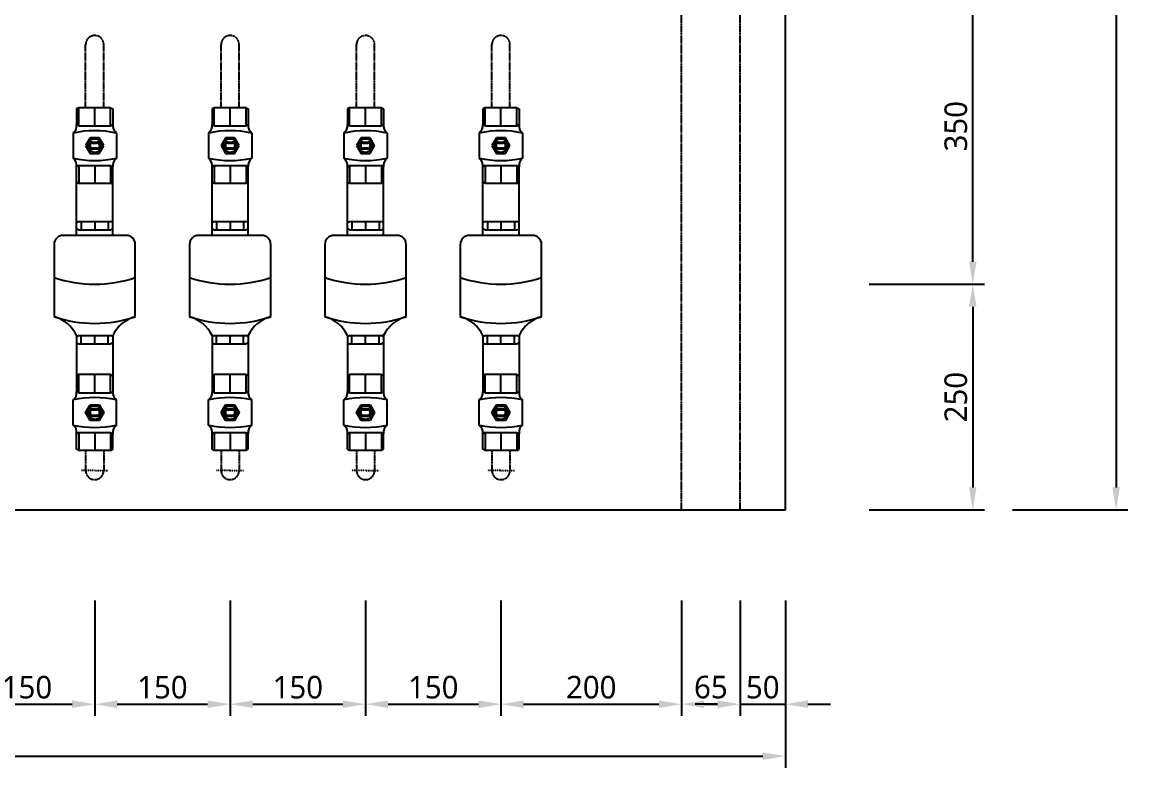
# Model space of a CAD drawing. Header units: millimetres. Extents: x -9013 to 516, y -36629 to 6082.
# Drawn here: x -1243 to -18, y -28569 to -27743 of the extents above; entities that cross this region are included whole.
import ezdxf

# ---------------------------------------------------------------- set-up
doc = ezdxf.new("R2010")
doc.units = ezdxf.units.MM
doc.header["$LTSCALE"] = 0.05
for name, pattern in [('CENTER', [50.8, 31.75, -6.35, 6.35, -6.35]), ('CENTER2', [28.575, 19.05, -3.175, 3.175, -3.175]), ('DASHDOT', [0.618421, 0.309211, -0.154605, 0, -0.154605])]:
    doc.linetypes.add(name, pattern=pattern)
doc.layers.get('0').update_dxf_attribs({"lineweight": 18})
doc.layers.get('Defpoints').update_dxf_attribs({"color": 140, "lineweight": 18})
for name, color, linetype in [('2CONC', 4, 'Continuous'), ('HVAL___2CO', 7, 'Continuous'), ('HWAT__3CO', 1, 'Continuous'), ('HWAT___1DD', 4, 'DASHDOT'), ('HWAT___5CS', 3, 'CENTER2')]:
    doc.layers.add(name, color=color, linetype=linetype)
doc.layers.add('G-Anno-Std-Cntr', color=1, linetype='CENTER2', lineweight=18)
doc.styles.add('trebuchet_MS', font='trebuc.ttf')
doc.dimstyles.new('MGP', dxfattribs={"dimtxt": 2.5, "dimasz": 2.5, "dimexe": 1.25, "dimexo": 0.625, "dimtad": 1, "dimdec": 0, "dimtxsty": 'trebuchet_MS', "dimcen": 2.5, "dimclrt": 7, "dimadec": 0, "dimazin": 0, "dimtfac": 1, "dimtdec": 0, "dimtmove": 0, "dimatfit": 3, "dimfxl": 1.148294, "dimfxlon": 1, "dimarcsym": 2})

# ---------------------------------------------------------------- blocks, each defined once
blk = doc.blocks.new('*D984')
at = {"color": 0, "lineweight": -2, "transparency": 16777216}
for p, q in [((-2362.2, -28441.5), (-2362.2, -28569.3)), ((-397.2, -28441.5), (-397.2, -28569.3)), ((-2337.2, -28556.3), (-422.2, -28556.3))]:
    blk.add_line(p, q, dxfattribs=at)
at = {"color": 0, "transparency": 16777216}
for points in [[(-2337.2, -28552.2), (-2337.2, -28560.5), (-2362.2, -28556.3)], [(-422.2, -28552.2), (-422.2, -28560.5), (-397.2, -28556.3)]]:
    blk.add_solid(points, dxfattribs=at)
at = {"layer": 'Defpoints', "color": 0, "transparency": 16777216}
for p in [(-397.2, -28224.3), (-2362.2, -28244.8), (-397.2, -28556.3)]:
    blk.add_point(p, dxfattribs=at)
at = {"color": 7, "transparency": 16777216, "insert": (-1379.7, -28537.6), "char_height": 25, "attachment_point": 5, "style": 'trebuchet_MS'}
blk.add_mtext('1965', dxfattribs=at)
blk = doc.blocks.new('*D992')
at = {"color": 0, "lineweight": -2, "transparency": 16777216}
for p, q in [((-145.6, -25933.7), (-17.8, -25933.7)), ((-30.8, -25958.7), (-30.8, -28258.7)), ((-145.6, -28283.7), (-17.8, -28283.7))]:
    blk.add_line(p, q, dxfattribs=at)
at = {"color": 0, "transparency": 16777216}
for points in [[(-35, -25958.7), (-26.6, -25958.7), (-30.8, -25933.7)], [(-35, -28258.7), (-26.6, -28258.7), (-30.8, -28283.7)]]:
    blk.add_solid(points, dxfattribs=at)
at = {"layer": 'Defpoints', "color": 0, "transparency": 16777216}
for p in [(-397.2, -25933.7), (-397.2, -28283.7), (-30.8, -28283.7)]:
    blk.add_point(p, dxfattribs=at)
at = {"color": 7, "transparency": 16777216, "insert": (-49.5, -27108.7), "char_height": 25, "attachment_point": 5, "rotation": 90, "style": 'trebuchet_MS'}
blk.add_mtext('2350', dxfattribs=at)
blk = doc.blocks.new('*D1008')
at = {"color": 0, "lineweight": -2, "transparency": 16777216}
for p, q in [((-512.2, -28384), (-512.2, -28511.8)), ((-447.2, -28384), (-447.2, -28511.8)), ((-487.2, -28498.8), (-472.2, -28498.8))]:
    blk.add_line(p, q, dxfattribs=at)
at = {"color": 0, "transparency": 16777216}
for points in [[(-487.2, -28494.6), (-487.2, -28503), (-512.2, -28498.8)], [(-472.2, -28494.6), (-472.2, -28503), (-447.2, -28498.8)]]:
    blk.add_solid(points, dxfattribs=at)
at = {"layer": 'Defpoints', "color": 0, "transparency": 16777216}
for p in [(-512.2, -28220.9), (-447.2, -28220.9), (-447.2, -28498.8)]:
    blk.add_point(p, dxfattribs=at)
at = {"color": 7, "transparency": 16777216, "insert": (-479.7, -28480), "char_height": 25, "attachment_point": 5, "style": 'trebuchet_MS'}
blk.add_mtext('65', dxfattribs=at)
blk = doc.blocks.new('*D1009')
at = {"color": 0, "lineweight": -2, "transparency": 16777216}
for p, q in [((-447.2, -28384), (-447.2, -28511.8)), ((-397.2, -28384), (-397.2, -28511.8)), ((-472.2, -28498.8), (-497.2, -28498.8)), ((-447.2, -28498.8), (-397.2, -28498.8)), ((-372.2, -28498.8), (-347.2, -28498.8))]:
    blk.add_line(p, q, dxfattribs=at)
at = {"color": 0, "transparency": 16777216}
for points in [[(-472.2, -28494.6), (-472.2, -28503), (-447.2, -28498.8)], [(-372.2, -28494.6), (-372.2, -28503), (-397.2, -28498.8)]]:
    blk.add_solid(points, dxfattribs=at)
at = {"layer": 'Defpoints', "color": 0, "transparency": 16777216}
for p in [(-447.2, -28256.4), (-397.2, -28256.4), (-397.2, -28498.8)]:
    blk.add_point(p, dxfattribs=at)
at = {"color": 7, "transparency": 16777216, "insert": (-422.2, -28480.1), "char_height": 25, "attachment_point": 5, "style": 'trebuchet_MS'}
blk.add_mtext('50', dxfattribs=at)
blk = doc.blocks.new('h-meter')
at = {"layer": 'HVAL___2CO'}
for p, q in [((-25.4, 45), (-105.4, 45)), ((-15.4, -35), (-15.4, 35)), ((-134.2, 20), (-135.4, 17.9)), ((-135.4, 17.9), (-135.4, -17.9)), ((-135.4, 15), (-126.2, 15)), ((-126.2, 20), (-134.2, 20)), ((-127.4, 20), (-126.2, 17.9)), ((-126.2, 17.9), (-126.2, -17.9)), ((-15.4, 20), (-1.2, 20)), ((-7.9, 20), (-9.1, 17.9)), ((-9.1, 17.9), (-9.1, -17.9)), ((0, 15), (-9.1, 15)), ((-1.2, 20), (0, 17.9)), ((0, 17.9), (0, -17.9)), ((-135.4, 0), (-126.2, 0)), ((0, 0), (-9.1, 0)), ((-135.4, -15), (-126.2, -15)), ((-134.2, -20), (-135.4, -17.9)), ((-126.2, -20), (-134.2, -20)), ((-127.4, -20), (-126.2, -17.9)), ((-15.4, -20), (-1.2, -20)), ((0, -15), (-9.1, -15)), ((-7.9, -20), (-9.1, -17.9)), ((-1.2, -20), (0, -17.9)), ((-105.4, -45), (-25.4, -45))]:
    blk.add_line(p, q, dxfattribs=at)
for centre, radius, start, end in [((-142.6, 54.8), 38.4, 295.1026, 345.2121), ((28.2, 0), 141, 161.3868, 198.6132), ((71.5, 0), 141, 161.3868, 198.6132), ((-25.4, 35), 10, 0, 90), ((-142.6, -54.8), 38.4, 14.7879, 64.8974), ((-25.4, -35), 10, 270, 0)]:
    blk.add_arc(centre, radius, start, end, dxfattribs=at)
blk = doc.blocks.new('water meter v')
at = {"layer": 'HVAL___2CO'}
h = blk.add_hatch(color=256, dxfattribs=at)
h.paths.add_polyline_path([(-5839.1, 3714.4), (-5829.1, 3714.4), (-5824.1, 3705.7), (-5829.1, 3697), (-5839.1, 3697), (-5844.1, 3705.7)])
h.paths.add_polyline_path([(-5834.1, 3698.1, 1), (-5834.1, 3713.3, 1)], flags=16)
h.paths.add_polyline_path([(-5836.7, 3701.7), (-5831.5, 3701.7, 1), (-5831.5, 3709.7), (-5836.7, 3709.7, 1)], flags=0)
h.paths.add_polyline_path([(-5836.7, 3702.9), (-5831.5, 3702.9, 1), (-5831.5, 3708.5), (-5836.7, 3708.5, 1)], flags=0)
h = blk.add_hatch(color=256, dxfattribs=at)
h.paths.add_polyline_path([(-5836.7, 3701.7, -1), (-5836.7, 3709.7), (-5831.5, 3709.7, -1), (-5831.5, 3701.7)])
h.paths.add_polyline_path([(-5831.5, 3702.9, 1), (-5831.5, 3708.5), (-5836.7, 3708.5, 1), (-5836.7, 3702.9)], flags=16)
h = blk.add_hatch(color=256, dxfattribs=at)
h.paths.add_polyline_path([(-5839.1, 3401.4), (-5829.1, 3401.4), (-5824.1, 3410.1), (-5829.1, 3418.8), (-5839.1, 3418.8), (-5844.1, 3410.1)])
h.paths.add_polyline_path([(-5834.1, 3417.7, -1), (-5834.1, 3402.5, -1)], flags=16)
h.paths.add_polyline_path([(-5836.7, 3414.1), (-5831.5, 3414.1, -1), (-5831.5, 3406.1), (-5836.7, 3406.1, -1)], flags=0)
h.paths.add_polyline_path([(-5836.7, 3412.9), (-5831.5, 3412.9, -1), (-5831.5, 3407.3), (-5836.7, 3407.3, -1)], flags=0)
h = blk.add_hatch(color=256, dxfattribs=at)
h.paths.add_polyline_path([(-5836.7, 3414.1, 1), (-5836.7, 3406.1), (-5831.5, 3406.1, 1), (-5831.5, 3414.1)])
h.paths.add_polyline_path([(-5831.5, 3412.9, -1), (-5831.5, 3407.3), (-5836.7, 3407.3, -1), (-5836.7, 3412.9)], flags=16)
for p, q in [((-5851.7, 3747.7), (-5854.1, 3746.3)), ((-5854.1, 3746.3), (-5854.1, 3729.1)), ((-5816.5, 3747.7), (-5851.7, 3747.7)), ((-5851.7, 3727.7), (-5851.7, 3747.7)), ((-5834.1, 3727.7), (-5834.1, 3747.7)), ((-5816.5, 3747.7), (-5814.1, 3746.3)), ((-5816.5, 3727.7), (-5816.5, 3747.7)), ((-5814.1, 3746.3), (-5814.1, 3729.1)), ((-5851.7, 3727.7), (-5854.1, 3729.1)), ((-5851.7, 3727.7), (-5816.5, 3727.7)), ((-5816.5, 3727.7), (-5814.1, 3729.1)), ((-5858.1, 3719.7), (-5858.1, 3691.7)), ((-5839.1, 3714.4), (-5844.1, 3705.7)), ((-5829.1, 3714.4), (-5839.1, 3714.4)), ((-5824.1, 3705.7), (-5829.1, 3714.4)), ((-5810.1, 3719.7), (-5810.1, 3691.7)), ((-5844.1, 3705.7), (-5839.1, 3697)), ((-5836.7, 3709.7), (-5831.5, 3709.7)), ((-5836.7, 3708.5), (-5831.5, 3708.5)), ((-5831.5, 3702.9), (-5836.7, 3702.9)), ((-5831.5, 3701.7), (-5836.7, 3701.7)), ((-5829.1, 3697), (-5824.1, 3705.7)), ((-5839.1, 3697), (-5829.1, 3697)), ((-5851.7, 3683.7), (-5854.1, 3682.3)), ((-5854.1, 3665.1), (-5854.1, 3682.3)), ((-5851.7, 3683.7), (-5851.7, 3663.7)), ((-5851.7, 3683.7), (-5816.5, 3683.7)), ((-5834.1, 3683.7), (-5834.1, 3663.7)), ((-5816.5, 3683.7), (-5816.5, 3663.7)), ((-5816.5, 3683.7), (-5814.1, 3682.3)), ((-5814.1, 3665.1), (-5814.1, 3682.3)), ((-5851.7, 3663.7), (-5854.1, 3665.1)), ((-5816.5, 3663.7), (-5851.7, 3663.7)), ((-5816.5, 3663.7), (-5814.1, 3665.1)), ((-5851.7, 3452.1), (-5854.1, 3450.7)), ((-5854.1, 3450.7), (-5854.1, 3433.5)), ((-5816.5, 3452.1), (-5851.7, 3452.1)), ((-5851.7, 3432.1), (-5851.7, 3452.1)), ((-5834.1, 3432.1), (-5834.1, 3452.1)), ((-5816.5, 3452.1), (-5814.1, 3450.7)), ((-5816.5, 3432.1), (-5816.5, 3452.1)), ((-5814.1, 3450.7), (-5814.1, 3433.5)), ((-5851.7, 3432.1), (-5854.1, 3433.5)), ((-5851.7, 3432.1), (-5816.5, 3432.1)), ((-5816.5, 3432.1), (-5814.1, 3433.5)), ((-5858.1, 3396.1), (-5858.1, 3424.1)), ((-5844.1, 3410.1), (-5839.1, 3418.8)), ((-5839.1, 3418.8), (-5829.1, 3418.8)), ((-5829.1, 3418.8), (-5824.1, 3410.1)), ((-5810.1, 3396.1), (-5810.1, 3424.1)), ((-5839.1, 3401.4), (-5844.1, 3410.1)), ((-5831.5, 3414.1), (-5836.7, 3414.1)), ((-5831.5, 3412.9), (-5836.7, 3412.9)), ((-5836.7, 3407.3), (-5831.5, 3407.3)), ((-5836.7, 3406.1), (-5831.5, 3406.1)), ((-5824.1, 3410.1), (-5829.1, 3401.4)), ((-5829.1, 3401.4), (-5839.1, 3401.4)), ((-5851.7, 3388.1), (-5854.1, 3386.7)), ((-5854.1, 3369.5), (-5854.1, 3386.7)), ((-5851.7, 3388.1), (-5851.7, 3368.1)), ((-5851.7, 3388.1), (-5816.5, 3388.1)), ((-5834.1, 3388.1), (-5834.1, 3368.1)), ((-5816.5, 3388.1), (-5814.1, 3386.7)), ((-5816.5, 3388.1), (-5816.5, 3368.1)), ((-5814.1, 3369.5), (-5814.1, 3386.7)), ((-5851.7, 3368.1), (-5854.1, 3369.5)), ((-5816.5, 3368.1), (-5814.1, 3369.5)), ((-5816.5, 3368.1), (-5851.7, 3368.1))]:
    blk.add_line(p, q, dxfattribs=at)
for centre in [(-5834.1, 3705.7), (-5834.1, 3410.1)]:
    blk.add_circle(centre, 7.6, dxfattribs=at)
for centre, radius, start, end in [((-5863.8, 3727.7), 9.8, 305.5591, 8.2752), ((-5804.4, 3727.7), 9.8, 171.7248, 234.4409), ((-5834.1, 3606.5), 115.7, 78.0304, 101.9696), ((-5836.7, 3705.7), 4, 90, 270), ((-5836.7, 3705.7), 4, 90, 270), ((-5836.7, 3705.7), 2.8, 90, 270), ((-5831.5, 3705.7), 4, 270, 90), ((-5831.5, 3705.7), 2.8, 270, 90), ((-5863.8, 3683.7), 9.8, 351.7248, 54.4409), ((-5834.1, 3804.9), 115.7, 258.0304, 281.9696), ((-5804.4, 3683.7), 9.8, 125.5591, 188.2752), ((-5863.8, 3432.1), 9.8, 305.5591, 8.2752), ((-5804.4, 3432.1), 9.8, 171.7248, 234.4409), ((-5834.1, 3310.9), 115.7, 78.0304, 101.9696), ((-5836.7, 3410.1), 4, 90, 270), ((-5836.7, 3410.1), 4, 90, 270), ((-5836.7, 3410.1), 2.8, 90, 270), ((-5831.5, 3410.1), 4, 270, 90), ((-5831.5, 3410.1), 2.8, 270, 90), ((-5863.8, 3388.1), 9.8, 351.7248, 54.4409), ((-5834.1, 3509.3), 115.7, 258.0304, 281.9696), ((-5804.4, 3388.1), 9.8, 125.5591, 188.2752)]:
    blk.add_arc(centre, radius, start, end, dxfattribs=at)
at = {"layer": 'HWAT__3CO'}
for p, q in [((-5854.1, 3620.5), (-5854.1, 3665.1)), ((-5814.1, 3620.5), (-5814.1, 3665.1)), ((-5854.1, 3487.5), (-5854.1, 3450.7)), ((-5814.1, 3487.5), (-5814.1, 3450.7))]:
    blk.add_line(p, q, dxfattribs=at)
at = {"layer": 'HWAT___1DD'}
for q in [(-5849.1, 3345.8), (-5819.1, 3345.8)]:
    blk.add_line((-5834.1, 3345.8), q, dxfattribs=at)
at = {"layer": 'HWAT___5CS'}
for p, q in [((-5844.1, 3747.7), (-5844.1, 3817.7)), ((-5824.1, 3747.7), (-5824.1, 3817.7)), ((-5844.1, 3368.1), (-5844.1, 3345.8)), ((-5824.1, 3368.1), (-5824.1, 3345.8))]:
    blk.add_line(p, q, dxfattribs=at)
for centre, start, end in [((-5834.1, 3817.7), 0, 180), ((-5834.1, 3345.8), 180, 0)]:
    blk.add_arc(centre, 10, start, end, dxfattribs=at)
at = {"rotation": 89.99999999999999}
blk.add_blockref('h-meter', (-5834.1, 3621.7), dxfattribs=at)
blk = doc.blocks.new('*D1011')
at = {"color": 0, "lineweight": -2, "transparency": 16777216}
for p, q in [((-304.5, -28033.7), (-176.6, -28033.7)), ((-189.6, -28058.7), (-189.6, -28258.7)), ((-304.5, -28283.7), (-176.6, -28283.7))]:
    blk.add_line(p, q, dxfattribs=at)
at = {"color": 0, "transparency": 16777216}
for points in [[(-193.8, -28058.7), (-185.5, -28058.7), (-189.6, -28033.7)], [(-193.8, -28258.7), (-185.5, -28258.7), (-189.6, -28283.7)]]:
    blk.add_solid(points, dxfattribs=at)
at = {"layer": 'Defpoints', "color": 0, "transparency": 16777216}
for p in [(-712.2, -28033.7), (-662.2, -28283.7), (-189.6, -28283.7)]:
    blk.add_point(p, dxfattribs=at)
at = {"color": 7, "transparency": 16777216, "insert": (-208.3, -28158.7), "char_height": 25, "attachment_point": 5, "rotation": 90, "style": 'trebuchet_MS'}
blk.add_mtext('250', dxfattribs=at)
blk = doc.blocks.new('*D1012')
at = {"color": 0, "lineweight": -2, "transparency": 16777216}
for p, q in [((-303.1, -27683.7), (-176.6, -27683.7)), ((-189.6, -28008.7), (-189.6, -27708.7)), ((-304.5, -28033.7), (-176.6, -28033.7))]:
    blk.add_line(p, q, dxfattribs=at)
at = {"color": 0, "transparency": 16777216}
for points in [[(-193.8, -27708.7), (-185.5, -27708.7), (-189.6, -27683.7)], [(-193.8, -28008.7), (-185.5, -28008.7), (-189.6, -28033.7)]]:
    blk.add_solid(points, dxfattribs=at)
at = {"layer": 'Defpoints', "color": 0, "transparency": 16777216}
for p in [(-309.1, -27683.7), (-189.6, -27683.7), (-325.9, -28033.7)]:
    blk.add_point(p, dxfattribs=at)
at = {"color": 7, "transparency": 16777216, "insert": (-208.3, -27858.7), "char_height": 25, "attachment_point": 5, "rotation": 90, "style": 'trebuchet_MS'}
blk.add_mtext('350', dxfattribs=at)
blk = doc.blocks.new('*D1015')
at = {"color": 0, "lineweight": -2, "transparency": 16777216}
for p, q in [((-1312.2, -28384), (-1312.2, -28511.8)), ((-1162.2, -28384), (-1162.2, -28511.8)), ((-1287.2, -28498.8), (-1187.2, -28498.8))]:
    blk.add_line(p, q, dxfattribs=at)
at = {"color": 0, "transparency": 16777216}
for points in [[(-1287.2, -28494.6), (-1287.2, -28503), (-1312.2, -28498.8)], [(-1187.2, -28494.6), (-1187.2, -28503), (-1162.2, -28498.8)]]:
    blk.add_solid(points, dxfattribs=at)
at = {"layer": 'Defpoints', "color": 0, "transparency": 16777216}
for p in [(-1312.2, -28240.1), (-1162.2, -28240.1), (-1162.2, -28498.8)]:
    blk.add_point(p, dxfattribs=at)
at = {"color": 7, "transparency": 16777216, "insert": (-1237.2, -28480.1), "char_height": 25, "attachment_point": 5, "style": 'trebuchet_MS'}
blk.add_mtext('150', dxfattribs=at)
blk = doc.blocks.new('*D1016')
at = {"color": 0, "lineweight": -2, "transparency": 16777216}
for p, q in [((-1162.2, -28384), (-1162.2, -28511.8)), ((-1012.2, -28384), (-1012.2, -28511.8)), ((-1137.2, -28498.8), (-1037.2, -28498.8))]:
    blk.add_line(p, q, dxfattribs=at)
at = {"color": 0, "transparency": 16777216}
for points in [[(-1137.2, -28494.6), (-1137.2, -28503), (-1162.2, -28498.8)], [(-1037.2, -28494.6), (-1037.2, -28503), (-1012.2, -28498.8)]]:
    blk.add_solid(points, dxfattribs=at)
at = {"layer": 'Defpoints', "color": 0, "transparency": 16777216}
for p in [(-1162.2, -28240.1), (-1012.2, -28240.1), (-1012.2, -28498.8)]:
    blk.add_point(p, dxfattribs=at)
at = {"color": 7, "transparency": 16777216, "insert": (-1087.2, -28480.1), "char_height": 25, "attachment_point": 5, "style": 'trebuchet_MS'}
blk.add_mtext('150', dxfattribs=at)
blk = doc.blocks.new('*D1017')
at = {"color": 0, "lineweight": -2, "transparency": 16777216}
for p, q in [((-1012.2, -28384), (-1012.2, -28511.8)), ((-862.2, -28384), (-862.2, -28511.8)), ((-987.2, -28498.8), (-887.2, -28498.8))]:
    blk.add_line(p, q, dxfattribs=at)
at = {"color": 0, "transparency": 16777216}
for points in [[(-987.2, -28494.6), (-987.2, -28503), (-1012.2, -28498.8)], [(-887.2, -28494.6), (-887.2, -28503), (-862.2, -28498.8)]]:
    blk.add_solid(points, dxfattribs=at)
at = {"layer": 'Defpoints', "color": 0, "transparency": 16777216}
for p in [(-1012.2, -28240.1), (-862.2, -28240.1), (-862.2, -28498.8)]:
    blk.add_point(p, dxfattribs=at)
at = {"color": 7, "transparency": 16777216, "insert": (-937.2, -28480.1), "char_height": 25, "attachment_point": 5, "style": 'trebuchet_MS'}
blk.add_mtext('150', dxfattribs=at)
blk = doc.blocks.new('*D1018')
at = {"color": 0, "lineweight": -2, "transparency": 16777216}
for p, q in [((-862.2, -28384), (-862.2, -28511.8)), ((-712.2, -28384), (-712.2, -28511.8)), ((-837.2, -28498.8), (-737.2, -28498.8))]:
    blk.add_line(p, q, dxfattribs=at)
at = {"color": 0, "transparency": 16777216}
for points in [[(-837.2, -28494.6), (-837.2, -28503), (-862.2, -28498.8)], [(-737.2, -28494.6), (-737.2, -28503), (-712.2, -28498.8)]]:
    blk.add_solid(points, dxfattribs=at)
at = {"layer": 'Defpoints', "color": 0, "transparency": 16777216}
for p in [(-862.2, -28240.1), (-712.2, -28240.1), (-712.2, -28498.8)]:
    blk.add_point(p, dxfattribs=at)
at = {"color": 7, "transparency": 16777216, "insert": (-787.2, -28480.1), "char_height": 25, "attachment_point": 5, "style": 'trebuchet_MS'}
blk.add_mtext('150', dxfattribs=at)
blk = doc.blocks.new('*D1019')
at = {"color": 0, "lineweight": -2, "transparency": 16777216}
for p, q in [((-712.2, -28384), (-712.2, -28511.8)), ((-512.2, -28384), (-512.2, -28511.8)), ((-687.2, -28498.8), (-537.2, -28498.8))]:
    blk.add_line(p, q, dxfattribs=at)
at = {"color": 0, "transparency": 16777216}
for points in [[(-687.2, -28494.6), (-687.2, -28503), (-712.2, -28498.8)], [(-537.2, -28494.6), (-537.2, -28503), (-512.2, -28498.8)]]:
    blk.add_solid(points, dxfattribs=at)
at = {"layer": 'Defpoints', "color": 0, "transparency": 16777216}
for p in [(-712.2, -28240.1), (-512.2, -28240.1), (-512.2, -28498.8)]:
    blk.add_point(p, dxfattribs=at)
at = {"color": 7, "transparency": 16777216, "insert": (-612.2, -28480.1), "char_height": 25, "attachment_point": 5, "style": 'trebuchet_MS'}
blk.add_mtext('200', dxfattribs=at)

msp = doc.modelspace()

# ---------------------------------------------------------------- linework, layer by layer
at = {"layer": '2CONC', "lineweight": -3}
for p, q in [((-397.2, -28283.7), (-397.2, -25933.7)), ((-2362.2, -28283.7), (-397.2, -28283.7))]:
    msp.add_line(p, q, dxfattribs=at)
at = {"layer": 'HWAT___5CS', "color": 2}
for p, q in [((-512.2, -28283.7), (-512.2, -25933.7)), ((-447.2, -28283.7), (-447.2, -25933.7))]:
    msp.add_line(p, q, dxfattribs=at)

# ---------------------------------------------------------------- block references
at = {"layer": 'G-Anno-Std-Cntr', "linetype": 'CENTER'}
for p in [(4671.9, -31585.9), (4821.9, -31585.9), (4971.9, -31585.9), (5121.9, -31585.9)]:
    msp.add_blockref('water meter v', p, dxfattribs=at)

# ---------------------------------------------------------------- dimensions: what is measured, and where the dimension line sits
for base, p1, p2, picture, middle in [((-30.8, -28283.7), (-397.2, -25933.7), (-397.2, -28283.7), '*D992', (-49.5, -27108.7)), ((-189.6, -27683.7), (-325.9, -28033.7), (-309.1, -27683.7), '*D1012', (-208.3, -27858.7)), ((-189.6, -28283.7), (-712.2, -28033.7), (-662.2, -28283.7), '*D1011', (-208.3, -28158.7))]:
    dim = msp.add_linear_dim(base=base, p1=p1, p2=p2, angle=90, dimstyle='MGP', override={"dimscale": 100, "dimtxt": 0.25, "dimasz": 0.25, "dimexe": 0.13, "dimexo": 0.06, "dimgap": 0.06, "dimarcsym": 1})
    dim.commit()
    dim.dimension.update_dxf_attribs({"geometry": picture, "text_midpoint": middle})
for base, p1, p2, picture, middle in [((-397.2, -28556.3), (-2362.2, -28244.8), (-397.2, -28224.3), '*D984', (-1379.7, -28537.6)), ((-447.2, -28498.8), (-512.2, -28220.9), (-447.2, -28220.9), '*D1008', (-479.7, -28480)), ((-1162.2, -28498.8), (-1312.2, -28240.1), (-1162.2, -28240.1), '*D1015', (-1237.2, -28480.1)), ((-1012.2, -28498.8), (-1162.2, -28240.1), (-1012.2, -28240.1), '*D1016', (-1087.2, -28480.1)), ((-862.2, -28498.8), (-1012.2, -28240.1), (-862.2, -28240.1), '*D1017', (-937.2, -28480.1)), ((-712.2, -28498.8), (-862.2, -28240.1), (-712.2, -28240.1), '*D1018', (-787.2, -28480.1)), ((-512.2, -28498.8), (-712.2, -28240.1), (-512.2, -28240.1), '*D1019', (-612.2, -28480.1)), ((-397.2, -28498.8), (-447.2, -28256.4), (-397.2, -28256.4), '*D1009', (-422.2, -28480.1))]:
    dim = msp.add_linear_dim(base=base, p1=p1, p2=p2, dimstyle='MGP', override={"dimscale": 100, "dimtxt": 0.25, "dimasz": 0.25, "dimexe": 0.13, "dimexo": 0.06, "dimgap": 0.06, "dimarcsym": 1})
    dim.commit()
    dim.dimension.update_dxf_attribs({"geometry": picture, "text_midpoint": middle})

doc.saveas('drawing.dxf')
